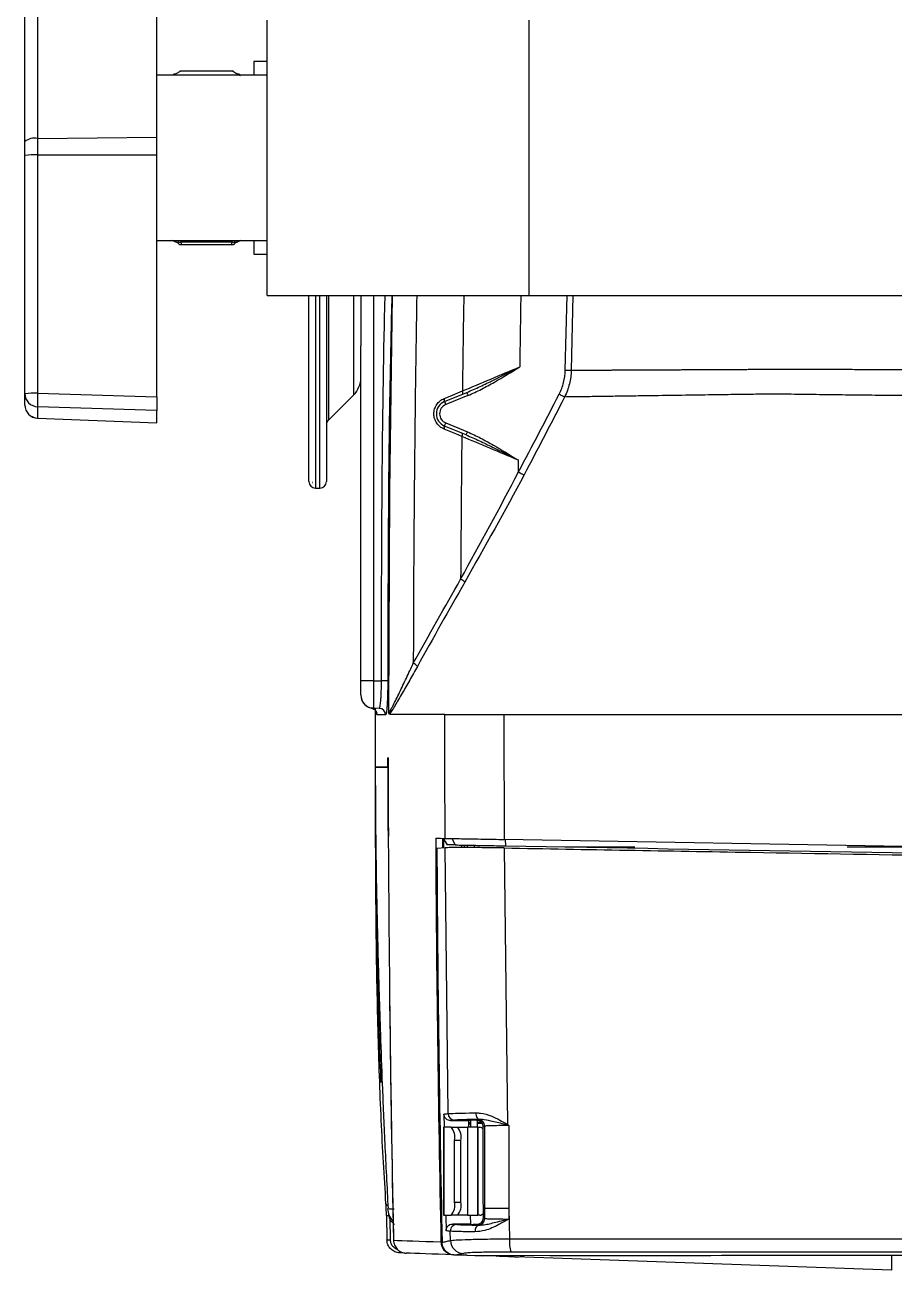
# Model space of a CAD drawing. Extents: x 14.8 to 109.8, y 1.6 to 86.6.
# Drawn here: x 43.18 to 47.13, y 65.48 to 71.13 of the extents above; entities that cross this region are included whole.
import ezdxf

# ---------------------------------------------------------------- set-up
doc = ezdxf.new("R2010")
doc.units = 0
doc.header["$MEASUREMENT"] = 0
doc.layers.add('OBJECT', color=7, linetype='CONTINUOUS')

msp = doc.modelspace()

# ---------------------------------------------------------------- linework, layer by layer
at = {"layer": 'OBJECT'}
for p, q in [((43.2352, 71.667), (43.2352, 70.6178)), ((43.7773, 70.6225), (43.7773, 71.6882)), ((43.1773, 70.6029), (43.1773, 71.6521)), ((44.2773, 69.9043), (44.2773, 71.1543)), ((45.4673, 69.9043), (45.4673, 71.1543)), ((43.8856, 70.9233), (43.8602, 70.91)), ((43.886, 70.9234), (43.8856, 70.9233)), ((44.1189, 70.9233), (43.8856, 70.9233)), ((44.1186, 70.9235), (43.886, 70.9235)), ((44.1189, 70.9233), (44.1186, 70.9232)), ((44.1443, 70.91), (44.1189, 70.9233)), ((44.2773, 70.9668), (44.2173, 70.9668)), ((44.2173, 70.9668), (44.2173, 70.9043)), ((44.2773, 70.9043), (43.7773, 70.9043)), ((43.1773, 70.5405), (43.1773, 70.6029)), ((43.2352, 70.6178), (43.7773, 70.6225)), ((43.2352, 70.6178), (43.2352, 70.5428)), ((43.7773, 70.5435), (43.7773, 70.6225)), ((43.1773, 69.458), (43.1773, 70.5405)), ((43.2352, 70.5428), (43.7773, 70.5435)), ((43.2352, 70.5428), (43.2352, 69.4603)), ((43.7773, 69.444), (43.7773, 70.5435)), ((43.7773, 70.1543), (44.2773, 70.1543)), ((43.8741, 70.1413), (43.8602, 70.1486)), ((43.8839, 70.1543), (43.8856, 70.1474)), ((43.8856, 70.1474), (44.1189, 70.1474)), ((43.886, 70.1351), (44.1186, 70.1351)), ((44.1189, 70.1353), (44.1186, 70.1354)), ((44.1189, 70.1474), (44.1206, 70.1543)), ((44.1443, 70.1486), (44.1306, 70.1414)), ((44.2173, 70.1543), (44.2173, 70.0918)), ((44.2173, 70.0918), (44.2773, 70.0918)), ((44.2773, 69.9043), (45.4673, 69.9043)), ((44.4673, 69.0593), (44.4673, 69.9043)), ((44.4973, 69.9043), (44.4973, 69.0293)), ((44.5173, 69.0293), (44.5173, 69.9043)), ((44.5473, 69.9043), (44.5473, 69.0593)), ((44.556, 69.9043), (44.556, 69.3381)), ((44.671, 69.4531), (44.671, 69.9043)), ((44.7033, 69.9043), (44.7033, 69.6752)), ((44.7612, 69.9043), (44.7612, 68.1546)), ((45.4673, 69.9043), (48.3688, 69.9043)), ((45.6322, 69.5652), (45.64, 69.9043)), ((45.6662, 69.9043), (45.6591, 69.5648)), ((44.7033, 68.1546), (44.7033, 69.6752)), ((43.1773, 69.4065), (43.1773, 69.458)), ((43.2352, 69.4603), (43.7773, 69.444)), ((44.556, 69.3381), (44.671, 69.4531)), ((45.0834, 69.4222), (45.1843, 69.464)), ((45.19, 69.4501), (45.0891, 69.4083)), ((43.7773, 69.3824), (43.2352, 69.3987)), ((43.2352, 69.3987), (43.2352, 69.3471)), ((43.7773, 69.444), (43.7773, 69.3824)), ((43.2352, 69.3471), (43.2349, 69.3465)), ((43.2349, 69.3465), (43.7773, 69.3253)), ((43.2352, 69.3471), (43.7773, 69.3259)), ((43.7773, 69.3259), (43.7773, 69.3824)), ((43.7773, 69.3259), (43.7773, 69.3253)), ((45.1816, 69.2706), (45.0834, 69.3113)), ((45.0891, 69.3251), (45.1874, 69.2844)), ((44.4823, 69.0552), (44.4835, 69.0543)), ((44.4835, 69.0547), (44.4823, 69.0552)), ((44.4835, 69.0543), (44.4835, 69.0547)), ((44.4973, 69.0293), (44.5173, 69.0293)), ((44.7612, 68.1546), (44.7033, 68.1546)), ((44.7033, 68.0897), (44.7033, 68.1546)), ((44.7612, 68.1546), (44.7968, 68.1534)), ((44.7868, 68.0288), (44.7612, 68.0297)), ((44.7692, 67.7617), (44.7702, 67.762)), ((44.7715, 67.2839), (44.77, 67.5051)), ((45.0742, 67.4384), (45.0742, 67.3942)), ((45.0786, 67.4384), (45.0786, 67.3947)), ((45.1165, 67.4377), (45.1325, 67.4085)), ((48.3233, 67.3817), (45.3547, 67.4335)), ((45.3588, 67.4335), (45.3604, 67.4045)), ((45.0866, 67.3954), (45.0488, 67.3919)), ((45.0997, 66.1883), (45.0866, 67.3954)), ((45.1605, 67.408), (45.1605, 67.3966)), ((45.1743, 67.3967), (45.1742, 67.4077)), ((45.1885, 67.3966), (45.1885, 67.4075)), ((45.2181, 67.407), (45.2182, 67.3964)), ((45.3549, 67.3947), (45.369, 66.1395)), ((45.63, 67.4002), (45.9483, 67.4002)), ((46.9122, 67.4002), (47.2621, 67.4002)), ((45.0806, 66.1862), (45.0816, 66.1267)), ((45.0783, 66.1267), (45.0783, 65.7267)), ((45.0783, 66.1267), (45.0798, 66.1267)), ((45.0798, 66.1267), (45.0798, 65.7267)), ((45.1138, 66.1267), (45.0798, 66.1267)), ((45.1293, 66.1588), (45.1109, 66.1567)), ((45.1109, 66.1567), (45.1924, 66.1567)), ((45.1138, 66.1267), (45.1428, 66.1267)), ((45.1428, 66.1267), (45.1883, 66.1267)), ((45.2333, 66.1267), (45.1883, 66.1267)), ((45.1883, 66.1267), (45.1883, 65.7267)), ((45.1924, 66.1567), (45.2025, 66.1579)), ((45.1924, 66.1567), (45.1929, 66.1272)), ((45.2033, 66.1473), (45.1926, 66.1471)), ((45.2033, 66.1464), (45.1926, 66.146)), ((45.1927, 66.1422), (45.2033, 66.1422)), ((45.2294, 66.1579), (45.2025, 66.1579)), ((45.2033, 66.1267), (45.2033, 66.1579)), ((45.2333, 66.1267), (45.2333, 66.1574)), ((45.2508, 66.1484), (45.2333, 66.148)), ((45.2512, 66.1481), (45.2333, 66.1474)), ((45.2545, 66.1435), (45.2333, 66.1428)), ((45.2333, 66.1267), (45.2333, 65.7267)), ((45.2353, 66.1267), (45.2333, 66.1267)), ((45.2353, 66.1267), (45.2353, 65.7267)), ((45.2353, 66.1267), (45.2438, 66.1267)), ((45.2363, 66.1613), (45.2426, 66.162)), ((45.1293, 65.7867), (45.1293, 66.0667)), ((45.1583, 66.0667), (45.1293, 66.0667)), ((45.1583, 65.7867), (45.1583, 66.0667)), ((45.1293, 65.7867), (45.1583, 65.7867)), ((44.8197, 65.725), (44.8219, 65.6143)), ((44.8312, 65.7252), (44.8301, 65.7341)), ((44.8324, 65.7257), (44.8312, 65.7252)), ((45.0798, 65.7267), (45.0783, 65.7267)), ((45.0798, 65.7267), (45.1138, 65.7267)), ((45.1428, 65.7267), (45.1138, 65.7267)), ((45.1883, 65.7267), (45.1428, 65.7267)), ((45.1883, 65.7267), (45.2333, 65.7267)), ((45.2002, 65.7267), (45.201, 65.6867)), ((45.2333, 65.7267), (45.2353, 65.7267)), ((45.2438, 65.7267), (45.2353, 65.7267)), ((45.2663, 65.7121), (45.2663, 65.7587)), ((45.3761, 65.7587), (45.3754, 65.7096)), ((45.3761, 65.7587), (45.379, 65.6196)), ((44.835, 65.7097), (44.8369, 65.6146)), ((45.201, 65.6867), (45.1206, 65.6867)), ((45.1206, 65.6867), (45.1392, 65.6847)), ((45.201, 65.6867), (45.2131, 65.6854)), ((45.2299, 65.6854), (45.2131, 65.6854)), ((45.2363, 65.6821), (45.2299, 65.6854)), ((45.2405, 65.6816), (45.2363, 65.6821)), ((45.1105, 65.612), (45.1096, 65.654)), ((44.9027, 65.5548), (44.8799, 65.5556)), ((45.1695, 65.5533), (45.1325, 65.5451)), ((45.1849, 65.5448), (45.1325, 65.5451)), ((45.1849, 65.5448), (45.5622, 65.5433)), ((45.1867, 65.5448), (45.2565, 65.5424)), ((45.2565, 65.5445), (45.2565, 65.5424)), ((45.3181, 65.5403), (45.2565, 65.5424)), ((45.3181, 65.5403), (45.3425, 65.5442)), ((47.1133, 65.4776), (45.4066, 65.5372)), ((47.1133, 65.5457), (47.1133, 65.4776))]:
    msp.add_line(p, q, dxfattribs=at)
at = {"layer": 'OBJECT', "flags": 128}
for points in [[(44.8306, 68.0094), (44.8351, 69.0166), (44.8464, 69.9043)], [(45.0815, 69.436), (45.1084, 69.4471), (45.1646, 69.4704)], [(45.1843, 69.464), (45.1844, 69.4637), (45.1847, 69.4629), (45.1852, 69.4616), (45.186, 69.4599), (45.1868, 69.4578), (45.1878, 69.4554), (45.1889, 69.4528), (45.19, 69.4501)], [(45.0834, 69.4222), (45.0835, 69.4219), (45.0838, 69.4211), (45.0843, 69.4198), (45.0851, 69.4181), (45.0859, 69.416), (45.0869, 69.4136), (45.088, 69.411), (45.0891, 69.4083)], [(45.1621, 69.264), (45.1352, 69.2752), (45.0815, 69.2974)], [(45.0834, 69.3113), (45.0835, 69.3116), (45.0838, 69.3123), (45.0843, 69.3136), (45.0851, 69.3153), (45.0859, 69.3174), (45.0869, 69.3198), (45.088, 69.3224), (45.0891, 69.3251)], [(45.1816, 69.2706), (45.1817, 69.2709), (45.1821, 69.2716), (45.1826, 69.2729), (45.1833, 69.2747), (45.1842, 69.2768), (45.1852, 69.2791), (45.1862, 69.2817), (45.1874, 69.2844)], [(45.4192, 69.1026), (45.4193, 69.1092), (45.4194, 69.1159), (45.4194, 69.1225), (45.4195, 69.1291), (45.4196, 69.1358), (45.4196, 69.1424), (45.4197, 69.1491), (45.4198, 69.1557)], [(45.4192, 69.1026), (45.4235, 69.1003), (45.4276, 69.0981), (45.4315, 69.0961), (45.4351, 69.0942), (45.4383, 69.0925), (45.441, 69.091), (45.4431, 69.0899), (45.4446, 69.0891)], [(44.8257, 68.1533), (44.8248, 68.1533), (44.823, 68.1533), (44.8202, 68.1533), (44.8166, 68.1534), (44.8123, 68.1534), (44.8075, 68.1534), (44.8022, 68.1534), (44.7968, 68.1534)], [(45.0808, 67.4345), (45.0868, 67.4237), (45.095, 67.4091)], [(45.2251, 66.1917), (45.2255, 66.186), (45.2265, 66.1804), (45.2282, 66.1753), (45.2303, 66.1708), (45.233, 66.1671), (45.236, 66.1644), (45.2392, 66.1626), (45.2426, 66.162)], [(45.2294, 66.1579), (45.2302, 66.1583), (45.2363, 66.1613)], [(45.2663, 66.1313), (45.2642, 66.1303), (45.2594, 66.1279)], [(45.2663, 65.7587), (45.2663, 65.933), (45.2663, 66.1313)], [(45.376, 66.1339), (45.376, 66.1073), (45.3761, 65.933), (45.3761, 65.7587)], [(44.8197, 65.725), (44.8198, 65.725), (44.8203, 65.725), (44.8213, 65.725), (44.8227, 65.7251), (44.8244, 65.7251), (44.8265, 65.7251), (44.8287, 65.7252), (44.8312, 65.7252)], [(45.0889, 65.7267), (45.089, 65.7224), (45.0903, 65.6562)], [(45.2663, 65.7587), (45.269, 65.7587), (45.2755, 65.7587), (45.2857, 65.7587), (45.2991, 65.7587), (45.3154, 65.7587), (45.3341, 65.7587), (45.3545, 65.7587), (45.3761, 65.7587)], [(44.8396, 65.7123), (44.8376, 65.7111), (44.835, 65.7097)], [(45.2405, 65.6816), (45.2368, 65.681), (45.2333, 65.6792), (45.23, 65.6763), (45.2272, 65.6726), (45.2249, 65.668), (45.2231, 65.6628), (45.222, 65.6571), (45.2217, 65.6513)], [(45.2598, 65.7154), (45.2619, 65.7143), (45.2663, 65.7121)], [(44.8219, 65.6143), (44.8221, 65.6143), (44.8229, 65.6143), (44.8242, 65.6143), (44.8261, 65.6144), (44.8284, 65.6144), (44.831, 65.6145), (44.8339, 65.6145), (44.8369, 65.6146)], [(44.8799, 65.5556), (44.8799, 65.5558), (44.8799, 65.5567), (44.88, 65.5581), (44.88, 65.5599), (44.8801, 65.5622), (44.8801, 65.5635)]]:
    msp.add_lwpolyline(points, dxfattribs=at)
at = {"layer": 'OBJECT'}
for centre, radius, start, end in [((43.8852, 70.9095), 0.0138, 88.2466, 110.4894), ((44.1193, 70.9095), 0.0138, 69.6234, 91.7488), ((43.86, 70.8953), 0.0147, 89.2079, 142.3637), ((44.1445, 70.8953), 0.0147, 37.6368, 90.7939), ((43.222, 70.5489), 0.0701, 79.1969, 129.6735), ((43.221, 70.1635), 0.3795, 87.868, 96.6249), ((43.8811, 70.161), 0.0143, 233.7464, 288.4308), ((43.8853, 70.1492), 0.014, 205.2497, 249.6088), ((44.1234, 70.161), 0.0143, 251.57, 306.2527), ((44.1192, 70.1492), 0.014, 290.563, 334.752), ((159.0133, 68.0017), 114.0719, 179.044335, 179.314374), ((159.0133, 68.0017), 113.8582, 179.042541, 179.260928), ((159.0133, 68.0017), 113.5993, 179.04036, 179.20402), ((44.5933, 69.5309), 0.11, 315, 0), ((43.221, 69.0811), 0.3795, 87.8669, 96.6257), ((43.2369, 69.4583), 0.0597, 180.2877, 268.3123), ((43.8223, 69.4295), 0.588, 176.9969, 183.0031), ((45.1506, 69.4615), 0.0166, 342.8485, 32.4806), ((43.2373, 69.4065), 0.06, 180, 267.7622), ((43.2369, 69.4068), 0.0597, 180.2875, 268.3126), ((45.1063, 69.3667), 0.06, 112.5, 247.5), ((45.1063, 69.3667), 0.045, 112.5, 247.5), ((45.0675, 69.4271), 0.0166, 342.8435, 32.4843), ((44.5773, 69.3169), 0.03, 135, 180), ((159.0133, 68.0017), 114.0719, 179.314374, 179.883608), ((45.0675, 69.3063), 0.0166, 327.4203, 17.3532), ((159.0133, 68.0017), 113.8582, 179.364777, 179.690934), ((45.1481, 69.273), 0.0166, 327.4197, 17.3526), ((44.4973, 69.0593), 0.03, 180, 270), ((44.5173, 69.0593), 0.03, 270, 0), ((45.127, 68.5583), 0.0649, 42.2875, 62.7044), ((44.9175, 68.1827), 0.0562, 40.664, 64.5709), ((44.7633, 68.0897), 0.06, 180, 268), ((44.7633, 68.0887), 0.06, 180.0005, 259.4438), ((44.7468, 68.0002), 0.03, 359.9916, 79.4316), ((159.0133, 68.0017), 114.2446, 179.986215, 180.360012), ((44.7857, 67.9989), 0.03, 359.9423, 87.9497), ((159.0133, 68.0017), 114.1866, 180.120454, 181.198566), ((159.0133, 68.0017), 113.9713, 180.282907, 181.204605), ((159.0133, 68.0017), 113.9661, 180.306601, 181.205755), ((159.0133, 68.0017), 114.1866, 180.637952, 181.198566), ((45.1296, 66.1887), 0.0299, 180.7238, 269.4686), ((45.0597, 66.0807), 0.071, 348.631, 40.3907), ((45.0887, 66.0807), 0.071, 348.631, 40.3907), ((45.2363, 66.1313), 0.03, 0.0342, 89.9453), ((45.2423, 66.1056), 0.0212, 34.4998, 85.7838), ((45.6106, 65.9515), 0.3062, 142.1171, 142.7804), ((44.8285, 65.7811), 0.0111, 184.3304, 260.2564), ((45.0597, 65.7727), 0.071, 319.6093, 11.369), ((45.0887, 65.7727), 0.071, 319.6093, 11.369), ((44.9148, 65.7617), 0.09, 182.9079, 223.7601), ((45.2422, 65.7481), 0.0214, 274.3534, 326.8044), ((45.1395, 65.6547), 0.0299, 90.5519, 181.3232), ((45.2363, 65.7122), 0.03, 270.0535, 359.9788), ((45.1705, 65.6133), 0.06, 181.1977, 269.0602), ((45.5184, 65.6056), 0.1401, 174.2326, 199.1099), ((45.405, 65.6623), 0.125, 268, 288.0777)]:
    msp.add_arc(centre, radius, start, end, dxfattribs=at)
msp.add_ellipse((44.7633, 68.1547), major_axis=(0.0021, 0.125), ratio=0.016736, start_param=1.57171, end_param=3.141289, dxfattribs=at)
for points, knots in [([(43.886, 70.9233), (43.8852, 70.9234), (43.8832, 70.9235), (43.8814, 70.9228), (43.8804, 70.9224)], [0, 0, 0, 0, 0.424017, 1, 1, 1, 1]), ([(44.1241, 70.9225), (44.1225, 70.923), (44.1207, 70.9237), (44.1188, 70.9234), (44.1186, 70.9234)], [0, 0, 0, 0, 0.86996, 1, 1, 1, 1]), ([(43.8602, 70.91), (43.8589, 70.909), (43.8564, 70.907), (43.8528, 70.9051), (43.8511, 70.9043)], [0, 0, 0, 0, 0.548935, 1, 1, 1, 1]), ([(44.1319, 70.9153), (44.1345, 70.9144), (44.1458, 70.9102), (44.1523, 70.9059), (44.1573, 70.9026)], [0, 0, 0, 0, 0.230777, 1, 1, 1, 1]), ([(44.1534, 70.9043), (44.1517, 70.9051), (44.1481, 70.907), (44.1456, 70.909), (44.1443, 70.91)], [0, 0, 0, 0, 0.4510646, 1, 1, 1, 1]), ([(43.8473, 70.156), (43.8485, 70.155), (43.8539, 70.1506), (43.8645, 70.1465), (43.8726, 70.1433)], [0, 0, 0, 0, 0.230784, 1, 1, 1, 1]), ([(43.8726, 70.1433), (43.8728, 70.1432), (43.8734, 70.1431), (43.8738, 70.1439), (43.8737, 70.146), (43.873, 70.1483), (43.8726, 70.1495)], [0, 0, 0, 0, 0.1425309, 0.4218945, 0.7116174, 1, 1, 1, 1]), ([(43.8805, 70.1362), (43.8809, 70.136), (43.8825, 70.1352), (43.8845, 70.1352), (43.886, 70.1352)], [0, 0, 0, 0, 0.253383, 1, 1, 1, 1]), ([(43.8856, 70.1474), (43.886, 70.1451), (43.8867, 70.1406), (43.8868, 70.1365), (43.8865, 70.135), (43.886, 70.1351), (43.886, 70.1352)], [0, 0, 0, 0, 0.319233, 0.643804, 0.95538, 1, 1, 1, 1]), ([(44.1186, 70.1354), (44.1184, 70.1354), (44.1178, 70.1354), (44.1177, 70.1384), (44.1181, 70.1428), (44.1187, 70.1463), (44.1189, 70.1474)], [0, 0, 0, 0, 0.2063441, 0.531131, 0.8429087, 1, 1, 1, 1]), ([(44.1186, 70.1353), (44.1195, 70.1352), (44.1214, 70.1352), (44.1232, 70.1358), (44.1241, 70.1362)], [0, 0, 0, 0, 0.45431, 1, 1, 1, 1]), ([(44.1319, 70.1495), (44.1317, 70.1489), (44.1311, 70.1472), (44.1307, 70.1449), (44.1308, 70.1432), (44.1315, 70.1432), (44.1319, 70.1433)], [0, 0, 0, 0, 0.142542, 0.421893, 0.711626, 1, 1, 1, 1]), ([(44.1319, 70.1433), (44.1345, 70.1442), (44.1458, 70.1484), (44.1523, 70.1527), (44.1573, 70.156)], [0, 0, 0, 0, 0.230778, 1, 1, 1, 1]), ([(44.7968, 68.1534), (44.7978, 68.6912), (44.7989, 69.2749), (44.8124, 69.8584), (44.8135, 69.9043)], [0, 0, 0, 0, 0.921425, 1, 1, 1, 1]), ([(44.8441, 69.9043), (44.841, 69.7719), (44.8275, 69.1884), (44.8264, 68.6047), (44.8257, 68.1533)], [0, 0, 0, 0, 0.226824, 1, 1, 1, 1]), ([(45.1646, 69.4704), (45.2071, 69.4883), (45.2503, 69.5064), (45.3373, 69.543), (45.381, 69.5614), (45.4249, 69.5798)], [0, 0, 0, 0, 0.5, 0.5, 1, 1, 1, 1]), ([(45.1843, 69.464), (45.2048, 69.4724), (45.2251, 69.4815), (45.2654, 69.5002), (45.2855, 69.5099), (45.3454, 69.5393), (45.3851, 69.5596), (45.4249, 69.5798)], [0, 0, 0, 0, 0.25, 0.25, 0.5, 0.5, 1, 1, 1, 1]), ([(45.19, 69.4501), (45.2107, 69.4587), (45.2309, 69.4683), (45.2708, 69.4888), (45.2904, 69.4996), (45.3486, 69.5329), (45.3867, 69.5564), (45.4249, 69.5798)], [0, 0, 0, 0, 0.25, 0.25, 0.5, 0.5, 1, 1, 1, 1]), ([(45.6042, 69.4557), (45.6129, 69.4727), (45.6197, 69.4903), (45.6292, 69.527), (45.6319, 69.5461), (45.6322, 69.5652)], [0, 0, 0, 0, 0.5, 0.5, 1, 1, 1, 1]), ([(45.6591, 69.5648), (45.6588, 69.5437), (45.656, 69.5226), (45.6457, 69.4817), (45.6383, 69.4618), (45.6288, 69.443)], [0, 0, 0, 0, 0.5, 0.5, 1, 1, 1, 1]), ([(45.6322, 69.5652), (45.6378, 69.5651), (45.6434, 69.565), (45.6528, 69.5649), (45.6567, 69.5648), (45.6591, 69.5648)], [0, 0, 0, 0, 0.5, 0.5, 1, 1, 1, 1]), ([(45.6591, 69.5648), (45.6644, 69.5648), (45.675, 69.5649), (45.6912, 69.5649), (45.7077, 69.565), (45.7245, 69.5651), (45.7416, 69.5652), (45.7589, 69.5652), (45.7766, 69.5653), (45.7946, 69.5654), (45.8129, 69.5655), (45.8315, 69.5656), (45.8504, 69.5657), (45.8695, 69.5658), (45.889, 69.5659), (45.9087, 69.566), (45.9288, 69.566), (45.9491, 69.5661), (45.9697, 69.5662), (45.9905, 69.5663), (46.0117, 69.5664), (46.0331, 69.5666), (46.0548, 69.5667), (46.0767, 69.5668), (46.099, 69.5669), (46.1215, 69.567), (46.1443, 69.5671), (46.1673, 69.5672), (46.1906, 69.5673), (46.2141, 69.5674), (46.2379, 69.5676), (46.262, 69.5677), (46.2863, 69.5678), (46.3109, 69.5679), (46.3357, 69.568), (46.3607, 69.5682), (46.386, 69.5683), (46.4116, 69.5684), (46.4374, 69.5686), (46.4634, 69.5687), (46.4896, 69.5688), (46.5161, 69.569), (46.5428, 69.5691), (46.5698, 69.5692), (46.5969, 69.5694), (46.6243, 69.5695), (46.6519, 69.5696), (46.6769, 69.5699), (46.7109, 69.5697), (46.766, 69.5695), (46.8445, 69.5691), (46.9333, 69.5687), (47.0492, 69.5682), (47.1981, 69.5677), (47.3437, 69.5672), (47.4523, 69.5668), (47.5199, 69.5666), (47.588, 69.5665), (47.6567, 69.5663), (47.7259, 69.5661), (47.7956, 69.5659), (47.8658, 69.5658), (47.9364, 69.5657), (48.0074, 69.5655), (48.0787, 69.5654), (48.1266, 69.5653), (48.1506, 69.5653)], [0, 0, 0, 0, 0.010855, 0.021709, 0.032564, 0.043419, 0.054273, 0.065128, 0.075982, 0.086837, 0.097692, 0.108546, 0.119401, 0.130256, 0.14111, 0.151965, 0.162819, 0.173674, 0.184529, 0.195383, 0.206238, 0.217092, 0.227947, 0.238801, 0.249656, 0.260511, 0.271365, 0.28222, 0.293074, 0.303929, 0.314783, 0.325638, 0.336493, 0.347347, 0.358202, 0.369056, 0.379911, 0.390765, 0.40162, 0.412474, 0.423329, 0.434183, 0.445038, 0.455892, 0.466747, 0.477601, 0.488456, 0.49931, 0.506823, 0.527968, 0.562745, 0.595546, 0.626232, 0.68859, 0.753062, 0.775529, 0.797991, 0.820451, 0.842907, 0.865359, 0.887808, 0.910253, 0.932695, 0.955134, 0.977569, 1, 1, 1, 1]), ([(45.6042, 69.4557), (45.6094, 69.453), (45.6147, 69.4503), (45.6234, 69.4458), (45.6268, 69.444), (45.6288, 69.443)], [0, 0, 0, 0, 0.5, 0.5, 1, 1, 1, 1]), ([(48.1535, 69.4423), (48.1405, 69.4423), (48.1145, 69.4424), (48.0757, 69.4426), (48.0371, 69.4427), (47.9986, 69.4429), (47.9602, 69.4431), (47.9221, 69.4433), (47.884, 69.4435), (47.8462, 69.4437), (47.8085, 69.4439), (47.771, 69.4441), (47.7337, 69.4444), (47.6966, 69.4446), (47.6597, 69.4449), (47.6229, 69.4451), (47.5864, 69.4454), (47.55, 69.4457), (47.5139, 69.446), (47.4779, 69.4462), (47.4422, 69.4465), (47.4067, 69.4468), (47.3399, 69.4474), (47.2427, 69.4484), (47.117, 69.4496), (46.9941, 69.451), (46.8742, 69.4524), (46.7576, 69.4538), (46.6701, 69.4552), (46.609, 69.4559), (46.5711, 69.4559), (46.5298, 69.4557), (46.4838, 69.4551), (46.4349, 69.4544), (46.3841, 69.4537), (46.3039, 69.4526), (46.1917, 69.4509), (46.0832, 69.4493), (46.0031, 69.4482), (45.9528, 69.4474), (45.9048, 69.4467), (45.859, 69.4461), (45.8154, 69.4455), (45.774, 69.4449), (45.7347, 69.4444), (45.6974, 69.4439), (45.6621, 69.4434), (45.6399, 69.4431), (45.6288, 69.443)], [0, 0, 0, 0, 0.011923, 0.02383, 0.035721, 0.047595, 0.059452, 0.071293, 0.083117, 0.094924, 0.106713, 0.118486, 0.130241, 0.14198, 0.1537, 0.165404, 0.17709, 0.188758, 0.200409, 0.212042, 0.223657, 0.235255, 0.246834, 0.289389, 0.331879, 0.374305, 0.416667, 0.458964, 0.501139, 0.514279, 0.528868, 0.545021, 0.562954, 0.584083, 0.605283, 0.626511, 0.686422, 0.753925, 0.780142, 0.806011, 0.831527, 0.856687, 0.881488, 0.905926, 0.929999, 0.953705, 0.977039, 1, 1, 1, 1]), ([(45.0815, 69.2974), (45.0748, 69.3002), (45.0686, 69.3039), (45.0572, 69.3131), (45.0522, 69.3186), (45.044, 69.3308), (45.0407, 69.3376), (45.0364, 69.3517), (45.0352, 69.3592), (45.0352, 69.3741), (45.0363, 69.3816), (45.0407, 69.3958), (45.044, 69.4026), (45.0522, 69.4148), (45.0572, 69.4202), (45.0686, 69.4295), (45.0748, 69.4332), (45.0815, 69.436)], [0, 0, 0, 0, 0.125, 0.125, 0.25, 0.25, 0.375, 0.375, 0.5, 0.5, 0.625, 0.625, 0.75, 0.75, 0.875, 0.875, 1, 1, 1, 1]), ([(45.1874, 69.2844), (45.2079, 69.276), (45.2279, 69.2664), (45.2673, 69.2461), (45.2867, 69.2354), (45.3444, 69.2023), (45.382, 69.179), (45.4198, 69.1557)], [0, 0, 0, 0, 0.25, 0.25, 0.5, 0.5, 1, 1, 1, 1]), ([(45.4198, 69.1557), (45.3764, 69.174), (45.333, 69.1922), (45.2469, 69.2284), (45.2042, 69.2463), (45.1621, 69.264)], [0, 0, 0, 0, 0.5, 0.5, 1, 1, 1, 1]), ([(45.1816, 69.2706), (45.2019, 69.2622), (45.222, 69.2532), (45.2619, 69.2347), (45.2818, 69.2251), (45.3411, 69.1959), (45.3804, 69.1758), (45.4198, 69.1557)], [0, 0, 0, 0, 0.25, 0.25, 0.5, 0.5, 1, 1, 1, 1]), ([(44.8306, 68.0094), (44.831, 68.0094), (44.8319, 68.0103), (44.8343, 68.0138), (44.8358, 68.0163), (44.8392, 68.0224), (44.8412, 68.0259), (44.8453, 68.0337), (44.8475, 68.0379), (44.8542, 68.0511), (44.859, 68.0606), (44.8689, 68.0806), (44.874, 68.091), (44.8893, 68.1226), (44.8997, 68.1442), (44.9206, 68.1883), (44.9311, 68.2107), (44.9416, 68.2335)], [0, 0, 0, 0, 0.0625, 0.0625, 0.125, 0.125, 0.1875, 0.1875, 0.25, 0.25, 0.375, 0.375, 0.5, 0.5, 0.75, 0.75, 1, 1, 1, 1]), ([(44.9601, 68.2193), (44.9484, 68.1982), (44.9367, 68.1774), (44.9136, 68.1367), (44.9022, 68.1168), (44.8854, 68.0878), (44.8799, 68.0783), (44.8689, 68.0597), (44.8636, 68.0507), (44.8535, 68.0339), (44.8487, 68.026), (44.8399, 68.0121), (44.8361, 68.0061), (44.833, 68.0019)], [0, 0, 0, 0, 0.25, 0.25, 0.5, 0.5, 0.625, 0.625, 0.75, 0.75, 0.875, 0.875, 1, 1, 1, 1]), ([(44.7868, 68.0288), (44.7874, 68.0288), (44.7881, 68.0296), (44.7895, 68.0327), (44.7901, 68.035), (44.7914, 68.0412), (44.792, 68.045), (44.7931, 68.054), (44.7936, 68.0592), (44.7946, 68.0707), (44.795, 68.077), (44.7957, 68.0906), (44.796, 68.0979), (44.7967, 68.1204), (44.7969, 68.1368), (44.7968, 68.1534)], [0, 0, 0, 0, 0.125, 0.125, 0.25, 0.25, 0.375, 0.375, 0.5, 0.5, 0.625, 0.625, 0.75, 0.75, 1, 1, 1, 1]), ([(44.8257, 68.1533), (44.8257, 68.1431), (44.8256, 68.133), (44.8253, 68.1129), (44.8251, 68.1032), (44.8245, 68.0846), (44.8242, 68.0756), (44.8235, 68.0587), (44.823, 68.0509), (44.8221, 68.0367), (44.8216, 68.0302), (44.8205, 68.019), (44.8199, 68.0143), (44.8187, 68.0066), (44.8181, 68.0036), (44.8169, 67.9998), (44.8163, 67.9988), (44.8157, 67.9988)], [0, 0, 0, 0, 0.125, 0.125, 0.25, 0.25, 0.375, 0.375, 0.5, 0.5, 0.625, 0.625, 0.75, 0.75, 0.875, 0.875, 1, 1, 1, 1]), ([(44.7531, 68.029), (44.7549, 68.0287), (44.7596, 68.0279), (44.7657, 68.0238), (44.7708, 68.0185), (44.7736, 68.0136), (44.775, 68.0101), (44.7756, 68.0079), (44.7758, 68.0067), (44.7758, 68.0068), (44.7758, 68.0068)], [0, 0, 0, 0, 0.115547, 0.298514, 0.452158, 0.580656, 0.680976, 0.769806, 0.880297, 1, 1, 1, 1]), ([(44.7768, 68.0002), (44.7765, 68.0002), (44.7761, 68.0002), (44.7758, 68.0058), (44.7758, 68.0069)], [0, 0, 0, 0, 0.814934, 1, 1, 1, 1]), ([(44.833, 68.0019), (44.8326, 68.002), (44.8322, 68.0026), (44.8316, 68.0044), (44.8314, 68.0052), (44.831, 68.0071), (44.8308, 68.0082), (44.8306, 68.0094)], [0, 0, 0, 0, 0.5, 0.5, 0.75, 0.75, 1, 1, 1, 1]), ([(45.0849, 68.0017), (45.0271, 68.0017), (44.9772, 68.0017), (44.9142, 68.0017), (44.8952, 68.0017), (44.8697, 68.0017), (44.8616, 68.0017), (44.8503, 68.0017), (44.8467, 68.0017), (44.8397, 68.0017), (44.8363, 68.0017), (44.833, 68.0019)], [0, 0, 0, 0, 0.5, 0.5, 0.75, 0.75, 0.875, 0.875, 0.9375, 0.9375, 1, 1, 1, 1]), ([(45.0849, 68.0017), (45.0902, 68.0017), (45.1006, 68.0017), (45.1239, 68.0017), (45.1328, 68.0017), (45.1527, 68.0017), (45.1636, 68.0017), (45.1817, 68.0017), (45.188, 68.0017), (45.2009, 68.0017), (45.2075, 68.0017), (45.228, 68.0017), (45.2423, 68.0017), (45.2725, 68.0017), (45.2882, 68.0017), (45.3202, 68.0017), (45.3366, 68.0017), (45.3533, 68.0017)], [0, 0, 0, 0, 0.25, 0.25, 0.375, 0.375, 0.5, 0.5, 0.5625, 0.5625, 0.625, 0.625, 0.75, 0.75, 0.875, 0.875, 1, 1, 1, 1]), ([(45.3533, 68.0017), (45.6572, 68.0017), (46.1273, 68.0017), (46.5981, 68.0017), (46.7641, 68.0017)], [0.2037464, 0.2037464, 0.2037464, 0.2037464, 0.2778098, 0.3181364, 0.3181364, 0.3181364, 0.3181364]), ([(46.7641, 68.0017), (46.903, 68.0017), (47.2169, 68.0017), (47.5309, 68.0017), (47.706, 68.0017)], [0.31813644, 0.31813644, 0.31813644, 0.31813644, 0.35187319, 0.3943387, 0.3943387, 0.3943387, 0.3943387]), ([(44.7692, 67.7617), (44.7705, 67.7617), (44.7792, 67.7617), (44.8015, 67.7617), (44.8258, 67.7617)], [0.5064708, 0.5064708, 0.5064708, 0.5064708, 0.6298374, 1, 1, 1, 1]), ([(44.8258, 67.7617), (44.8258, 67.7698), (44.8259, 67.778), (44.8261, 67.7895), (44.8262, 67.7933), (44.8264, 67.8003), (44.8266, 67.8038), (44.8268, 67.8059)], [0, 0, 0, 0, 0.5, 0.5, 0.75, 0.75, 1, 1, 1, 1]), ([(44.8288, 67.4478), (44.8287, 67.4515), (44.8274, 67.5196), (44.8273, 67.6162), (44.8269, 67.7216), (44.8269, 67.7679), (44.8268, 67.7884), (44.8268, 67.7982), (44.8268, 67.8032), (44.8268, 67.8055), (44.8268, 67.8059)], [0, 0, 0, 0, 0.030867, 0.57106, 0.808749, 0.913359, 0.95941, 0.979673, 0.995936, 1, 1, 1, 1]), ([(44.8269, 67.7617), (44.8269, 67.7532), (44.827, 67.6793), (44.8271, 67.5747), (44.8284, 67.4785), (44.8288, 67.4478)], [0, 0, 0, 0, 0.080573, 0.706423, 1, 1, 1, 1]), ([(44.77, 67.5047), (44.77, 67.5044), (44.77, 67.5034), (44.7701, 67.5008), (44.7701, 67.4985), (44.7701, 67.4967)], [0, 0, 0, 0, 0.124273, 0.346783, 1, 1, 1, 1]), ([(44.796, 66.3301), (44.7959, 66.3316), (44.7899, 66.4519), (44.7821, 66.7144), (44.7746, 67.0494), (44.7716, 67.2944), (44.7705, 67.4206), (44.7702, 67.4767), (44.7701, 67.4967)], [0, 0, 0, 0, 0.004373, 0.349779, 0.694135, 0.86627, 0.952342, 1, 1, 1, 1]), ([(44.7701, 67.4964), (44.7701, 67.4944), (44.7703, 67.4738), (44.7709, 67.4176), (44.7725, 67.2922), (44.7745, 67.1523), (44.7774, 67.0537), (44.7783, 67.0224)], [0, 0, 0, 0, 0.011982, 0.123417, 0.346279, 0.792083, 1, 1, 1, 1]), ([(44.7704, 67.4826), (44.7707, 67.453), (44.7716, 67.367), (44.7738, 67.2341), (44.7766, 67.0936), (44.7793, 66.9782), (44.7823, 66.8613), (44.7863, 66.7199), (44.7924, 66.5342), (44.8009, 66.3073), (44.8122, 66.0434), (44.8219, 65.8554), (44.8269, 65.7566)], [0, 0, 0, 0, 0.051183, 0.148565, 0.229499, 0.294045, 0.348125, 0.431782, 0.539469, 0.671268, 0.827334, 1, 1, 1, 1]), ([(45.0864, 67.4382), (45.0916, 67.4381), (45.1021, 67.4379), (45.1253, 67.4375), (45.1342, 67.4374), (45.1541, 67.437), (45.1651, 67.4368), (45.1831, 67.4365), (45.1894, 67.4364), (45.2023, 67.4362), (45.209, 67.4361), (45.2294, 67.4357), (45.2438, 67.4355), (45.2739, 67.4349), (45.2897, 67.4347), (45.3217, 67.4341), (45.338, 67.4338), (45.3547, 67.4335)], [0, 0, 0, 0, 0.25, 0.25, 0.375, 0.375, 0.5, 0.5, 0.5625, 0.5625, 0.625, 0.625, 0.75, 0.75, 0.875, 0.875, 1, 1, 1, 1]), ([(45.3549, 67.3947), (45.3207, 67.3952), (45.2523, 67.3963), (45.1672, 67.3968), (45.1086, 67.3966), (45.0934, 67.3958), (45.0866, 67.3954)], [0, 0, 0, 0, 0.261275, 0.522551, 0.783756, 1, 1, 1, 1]), ([(45.1325, 67.4085), (45.137, 67.4084), (45.146, 67.4082), (45.1722, 67.4078), (45.1894, 67.4075), (45.2301, 67.4068), (45.2537, 67.4063), (45.3048, 67.4055), (45.3323, 67.405), (45.3604, 67.4045)], [1.69303, 1.69303, 1.69303, 1.69303, 2.015369, 2.015369, 2.337707, 2.337707, 2.660046, 2.660046, 2.982385, 2.982385, 2.982385, 2.982385]), ([(45.3549, 67.3947), (45.7275, 67.3882), (46.411, 67.3762), (47.4046, 67.3589), (48.0251, 67.3481), (48.333, 67.3427)], [0, 0, 0, 0, 0.376504, 0.6906541, 1, 1, 1, 1]), ([(45.3604, 67.4045), (46.3436, 67.3873), (47.3328, 67.3701), (48.3231, 67.3528), (48.3232, 67.3528), (48.3232, 67.3528), (48.3233, 67.3528)], [1.59381736, 1.59381736, 1.59381736, 1.59381736, 1.6930325, 1.6930325, 1.6930325, 1.69303653, 1.69303653, 1.69303653, 1.69303653]), ([(44.8175, 65.7802), (44.8098, 65.9039), (44.7945, 66.1513), (44.7808, 66.5697), (44.7732, 66.9469), (44.7719, 67.1964), (44.7715, 67.2839)], [0, 0, 0, 0, 0.2782792, 0.55656, 0.8443783, 1, 1, 1, 1]), ([(45.0806, 66.1862), (45.0837, 66.1865), (45.0899, 66.1872), (45.0964, 66.1879), (45.0997, 66.1883)], [0, 0, 0, 0, 0.487298, 1, 1, 1, 1]), ([(45.1109, 66.1567), (45.1075, 66.1571), (45.1006, 66.1577), (45.0914, 66.163), (45.0846, 66.1707), (45.0812, 66.1789), (45.0808, 66.1842), (45.0806, 66.1862)], [0, 0, 0, 0, 0.220179, 0.440414, 0.659128, 0.875292, 1, 1, 1, 1]), ([(45.0997, 66.1883), (45.1085, 66.1888), (45.1263, 66.19), (45.1788, 66.1911), (45.2156, 66.1916), (45.2251, 66.1917)], [0, 0, 0, 0, 0.426347, 0.852699, 1, 1, 1, 1]), ([(45.2251, 66.1917), (45.2321, 66.1915), (45.2555, 66.1906), (45.3053, 66.1764), (45.3457, 66.153), (45.369, 66.1395)], [0, 0, 0, 0, 0.152164, 0.51166, 1, 1, 1, 1]), ([(45.2426, 66.162), (45.234, 66.1619), (45.2007, 66.1614), (45.1533, 66.1604), (45.1373, 66.1593), (45.1293, 66.1588)], [0, 0, 0, 0, 0.147299, 0.573651, 1, 1, 1, 1]), ([(45.2594, 66.1279), (45.2591, 66.1313), (45.2584, 66.138), (45.2532, 66.147), (45.2456, 66.1538), (45.2372, 66.1573), (45.2316, 66.1577), (45.2294, 66.1579)], [0, 0, 0, 0, 0.214667, 0.429325, 0.644079, 0.858965, 1, 1, 1, 1]), ([(45.3668, 66.1367), (45.3621, 66.138), (45.3365, 66.1449), (45.2965, 66.1544), (45.2619, 66.1616), (45.2468, 66.1619), (45.2426, 66.162)], [0, 0, 0, 0, 0.098231, 0.529661, 0.86972, 1, 1, 1, 1]), ([(45.2598, 65.7154), (45.2598, 65.7618), (45.2597, 65.8648), (45.2595, 66.0023), (45.2595, 66.0933), (45.2594, 66.1279)], [0, 0, 0, 0, 0.337965, 0.748662, 1, 1, 1, 1]), ([(45.376, 66.1339), (45.3734, 66.1339), (45.3569, 66.1338), (45.3274, 66.1336), (45.2947, 66.133), (45.2719, 66.1322), (45.2681, 66.1316), (45.2663, 66.1313)], [0, 0, 0, 0, 0.045967, 0.284432, 0.522938, 0.761468, 1, 1, 1, 1]), ([(45.376, 66.1339), (45.3759, 66.1339), (45.3751, 66.1342), (45.372, 66.1351), (45.3691, 66.136), (45.3668, 66.1367)], [0, 0, 0, 0, 0.046334, 0.26481, 1, 1, 1, 1]), ([(45.369, 66.1395), (45.3712, 66.1377), (45.3736, 66.1358), (45.3759, 66.134), (45.376, 66.1339)], [0, 0, 0, 0, 0.957097, 1, 1, 1, 1]), ([(44.8197, 65.725), (44.8196, 65.7302), (44.8194, 65.7354), (44.8191, 65.7456), (44.819, 65.7505), (44.8186, 65.7599), (44.8184, 65.7645), (44.8179, 65.7728), (44.8177, 65.7767), (44.8175, 65.7802)], [0, 0, 0, 0, 0.25, 0.25, 0.5, 0.5, 0.75, 0.75, 1, 1, 1, 1]), ([(44.8314, 65.7568), (44.8322, 65.7566), (44.8332, 65.7562), (44.8512, 65.7559), (44.8552, 65.7558)], [0, 0, 0, 0, 0.779509, 1, 1, 1, 1]), ([(44.8568, 65.684), (44.8496, 65.6909), (44.8413, 65.6987), (44.8357, 65.7085), (44.835, 65.7097)], [0, 0, 0, 0, 0.877051, 1, 1, 1, 1]), ([(45.0903, 65.6562), (45.0906, 65.6595), (45.0911, 65.6662), (45.096, 65.6752), (45.1034, 65.6821), (45.1121, 65.6861), (45.118, 65.6865), (45.1206, 65.6867)], [0, 0, 0, 0, 0.208995, 0.417969, 0.627657, 0.839472, 1, 1, 1, 1]), ([(45.1392, 65.6847), (45.1402, 65.6846), (45.1468, 65.6839), (45.1727, 65.6828), (45.2179, 65.682), (45.2405, 65.6816)], [0, 0, 0, 0, 0.08327, 0.541636, 1, 1, 1, 1]), ([(45.3754, 65.7096), (45.3753, 65.7095), (45.3602, 65.7007), (45.3244, 65.68), (45.2714, 65.6558), (45.2366, 65.6526), (45.2217, 65.6513)], [0, 0, 0, 0, 0.0029958, 0.2908798, 0.6972619, 1, 1, 1, 1]), ([(45.2299, 65.6854), (45.2332, 65.6857), (45.24, 65.6864), (45.249, 65.6915), (45.2557, 65.6991), (45.2593, 65.7076), (45.2597, 65.7132), (45.2598, 65.7154)], [0, 0, 0, 0, 0.214549, 0.429111, 0.643516, 0.857916, 1, 1, 1, 1]), ([(45.2405, 65.6816), (45.2496, 65.6822), (45.2728, 65.6839), (45.3151, 65.6949), (45.3519, 65.7038), (45.3689, 65.708), (45.3732, 65.709), (45.3747, 65.7094), (45.3752, 65.7095), (45.3754, 65.7096)], [0, 0, 0, 0, 0.265215, 0.675534, 0.91592, 0.972099, 0.990639, 0.996907, 1, 1, 1, 1]), ([(45.2663, 65.7121), (45.2682, 65.7118), (45.2719, 65.7112), (45.2948, 65.7104), (45.3275, 65.7098), (45.3567, 65.7096), (45.373, 65.7096), (45.3754, 65.7096)], [0, 0, 0, 0, 0.239455, 0.478905, 0.718332, 0.957719, 1, 1, 1, 1]), ([(44.8799, 65.5556), (44.8722, 65.5558), (44.8648, 65.5575), (44.8544, 65.5621), (44.8511, 65.5639), (44.8448, 65.5682), (44.8419, 65.5707), (44.8366, 65.5761), (44.8342, 65.579), (44.83, 65.5853), (44.8281, 65.5887), (44.8237, 65.5991), (44.8221, 65.6066), (44.8219, 65.6143)], [0, 0, 0, 0, 0.25, 0.25, 0.375, 0.375, 0.5, 0.5, 0.625, 0.625, 0.75, 0.75, 1, 1, 1, 1]), ([(44.8369, 65.6146), (44.8371, 65.6121), (44.8376, 65.6046), (44.8422, 65.5925), (44.8521, 65.581), (44.8618, 65.5741), (44.8681, 65.573), (44.8693, 65.5728)], [0, 0, 0, 0, 0.130535, 0.3974, 0.664548, 0.931834, 1, 1, 1, 1]), ([(44.8516, 65.6132), (44.8518, 65.6056), (44.8534, 65.5981), (44.8578, 65.5876), (44.8596, 65.5843), (44.8638, 65.578), (44.8663, 65.575), (44.8716, 65.5697), (44.8745, 65.5672), (44.8807, 65.5629), (44.8841, 65.5611), (44.8944, 65.5565), (44.902, 65.5548), (44.9096, 65.5545)], [0, 0, 0, 0, 0.25, 0.25, 0.375, 0.375, 0.5, 0.5, 0.625, 0.625, 0.75, 0.75, 1, 1, 1, 1]), ([(45.0672, 65.6057), (45.068, 65.599), (45.0696, 65.5856), (45.0803, 65.5682), (45.0934, 65.556), (45.1037, 65.5525), (45.1076, 65.5513)], [0, 0, 0, 0, 0.2769348, 0.5538172, 0.8322099, 1, 1, 1, 1]), ([(45.0724, 65.6036), (45.0783, 65.6049), (45.0907, 65.6077), (45.1037, 65.6106), (45.1105, 65.612)], [0, 0, 0, 0, 0.478057, 1, 1, 1, 1]), ([(45.1325, 65.5451), (45.1257, 65.5458), (45.112, 65.5472), (45.0938, 65.5577), (45.0802, 65.5731), (45.0735, 65.5894), (45.0727, 65.5998), (45.0724, 65.6036)], [0, 0, 0, 0, 0.22128, 0.442625, 0.662277, 0.879519, 1, 1, 1, 1]), ([(45.1096, 65.654), (45.1065, 65.6544), (45.1, 65.6551), (45.0936, 65.6558), (45.0903, 65.6562)], [0, 0, 0, 0, 0.4823775, 1, 1, 1, 1]), ([(45.2217, 65.6513), (45.1967, 65.6516), (45.1466, 65.6523), (45.118, 65.6533), (45.1107, 65.654), (45.1096, 65.654)], [0, 0, 0, 0, 0.4583601, 0.9167271, 1, 1, 1, 1]), ([(45.1105, 65.612), (45.1174, 65.6128), (45.1325, 65.6146), (45.1913, 65.617), (45.2764, 65.6189), (45.3448, 65.6194), (45.379, 65.6196)], [0, 0, 0, 0, 0.217143, 0.478053, 0.739033, 1, 1, 1, 1]), ([(45.379, 65.6196), (45.794, 65.6197), (46.6247, 65.6197), (47.8734, 65.6197), (49.1215, 65.6197), (50.3326, 65.6197), (51.5092, 65.6197), (52.2679, 65.6197), (52.6475, 65.6196)], [0, 0, 0, 0, 0.171879, 0.344058, 0.51475, 0.685735, 0.842753, 1, 1, 1, 1]), ([(45.386, 65.5597), (45.3584, 65.5596), (45.3033, 65.5594), (45.2346, 65.5579), (45.1872, 65.5558), (45.175, 65.5541), (45.1695, 65.5533)], [0, 0, 0, 0, 0.260968, 0.521938, 0.782845, 1, 1, 1, 1]), ([(52.6405, 65.5597), (52.2622, 65.5597), (51.505, 65.5597), (50.3313, 65.5597), (49.122, 65.5597), (47.8771, 65.5597), (46.6301, 65.5597), (45.8009, 65.5597), (45.386, 65.5597)], [0, 0, 0, 0, 0.157018, 0.314265, 0.484956, 0.655942, 0.827821, 1, 1, 1, 1]), ([(45.3997, 65.5374), (45.3997, 65.5374), (45.3996, 65.5374), (45.3797, 65.5381), (45.3386, 65.5395), (45.3181, 65.5403)], [0, 0, 0, 0, 0.141573, 0.570787, 1, 1, 1, 1]), ([(45.5622, 65.5433), (45.5862, 65.5433), (45.8607, 65.5439), (46.3877, 65.5448), (47.1456, 65.5458), (47.9063, 65.5465), (48.6685, 65.5468), (49.4313, 65.5468), (50.1934, 65.5464), (50.9538, 65.5457), (51.7117, 65.5447), (52.2135, 65.5437), (52.4643, 65.5433)], [0, 0, 0, 0, 0.010564, 0.120488, 0.230452, 0.340376, 0.4503, 0.560264, 0.670188, 0.780112, 0.890076, 1, 1, 1, 1])]:
    msp.add_open_spline(points, degree=3, knots=knots, dxfattribs=at)
for points in [[(45.4192, 69.1026), (45.4817, 69.2199), (45.5434, 69.3375), (45.6042, 69.4557)], [(45.6288, 69.443), (45.5684, 69.3245), (45.5069, 69.2066), (45.4446, 69.0891)], [(45.1568, 68.6159), (45.2457, 68.7765), (45.3343, 68.9382), (45.4192, 69.1026)], [(45.4446, 69.0891), (45.3574, 68.9244), (45.2664, 68.7626), (45.175, 68.6019)], [(44.9416, 68.2335), (45.0127, 68.3613), (45.0843, 68.4888), (45.1568, 68.6159)], [(45.175, 68.6019), (45.1027, 68.4748), (45.0311, 68.3472), (44.9601, 68.2193)], [(44.7612, 68.0297), (44.7575, 68.0298), (44.7545, 68.0298), (44.7523, 68.0297)], [(44.8157, 67.9988), (44.7973, 67.9995), (44.7844, 67.9999), (44.7768, 68.0002)], [(45.0864, 67.4382), (45.0854, 67.6261), (45.0849, 67.8139), (45.0849, 68.0017)], [(45.3533, 68.0017), (45.3533, 67.8123), (45.3537, 67.6229), (45.3547, 67.4335)], [(44.7701, 67.5074), (44.7695, 67.5913), (44.7691, 67.676), (44.7692, 67.7617)], [(44.8258, 67.7617), (44.7937, 67.7618), (44.7752, 67.7619), (44.7702, 67.762)], [(44.8268, 67.8059), (44.8268, 67.7912), (44.8269, 67.7764), (44.8269, 67.7617)], [(44.77, 67.5051), (44.7701, 67.5059), (44.7701, 67.5067), (44.7701, 67.5074)], [(45.0434, 67.439), (45.0572, 67.4387), (45.0715, 67.4385), (45.0864, 67.4382)], [(45.1325, 67.4085), (45.1196, 67.4087), (45.1071, 67.4089), (45.095, 67.4091)], [(44.835, 65.7097), (44.8335, 65.7148), (44.8322, 65.72), (44.8312, 65.7252)], [(44.8516, 65.6132), (44.897, 65.6117), (44.9689, 65.6092), (45.0672, 65.6057)], [(45.1257, 65.547), (45.0272, 65.5504), (44.9551, 65.5529), (44.9096, 65.5545)]]:
    msp.add_open_spline(points, degree=3, dxfattribs=at)

doc.saveas('drawing.dxf')
